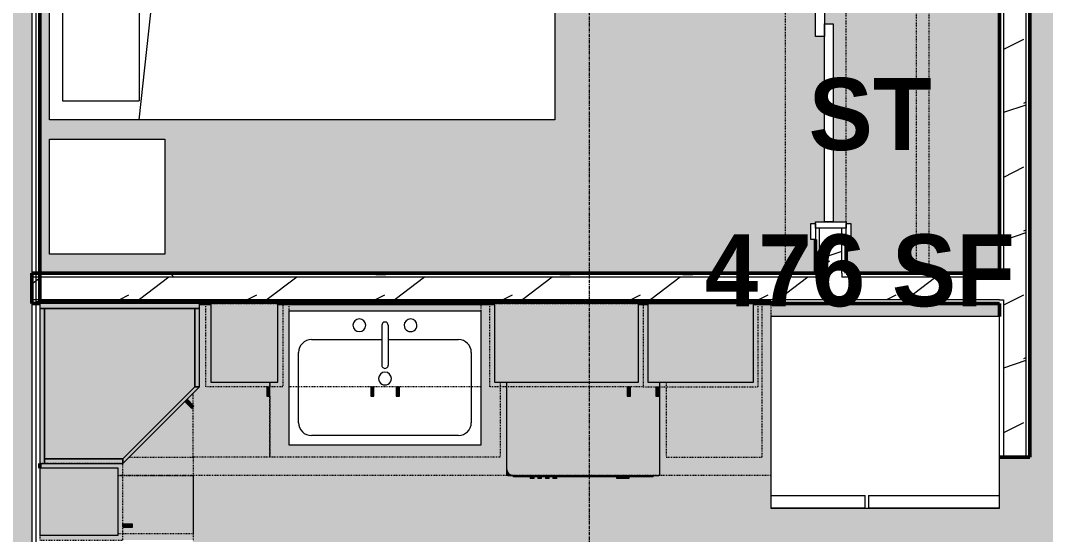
# Model space of a CAD drawing. Header units: inches. Extents: x -4294 to -464, y 9706 to 12475.
# Drawn here: x -2916.3 to -2756, y 11412.1 to 11492.6 of the extents above; entities that cross this region are included whole.
import ezdxf

# ---------------------------------------------------------------- set-up
doc = ezdxf.new("R2010")
doc.units = ezdxf.units.IN
doc.header["$MEASUREMENT"] = 0
doc.linetypes.add('Dash', pattern=[0.25, 0.125, -0.125])
doc.linetypes.add('Grid Line 1_2_', pattern=[0.875, 0.5, -0.125, 0.125, -0.125])
for name, color, linetype, lineweight in [('0-1', 7, 'Continuous', 5), ('0-3', 90, 'Continuous', 13), ('A-AREA-IDEN', 2, 'Continuous', 9), ('A-AREA-PATT-5', 7, 'Continuous', 9), ('A-DOOR-1', 7, 'Continuous', 9), ('A-DOOR-2', 130, 'Continuous', 20), ('A-DOOR-FRAM-1', 130, 'Continuous', 20), ('A-WALL', 113, 'Continuous', 13), ('A-WALL-3', 250, 'Continuous', 50), ('A-WALL-4', 90, 'Continuous', 13), ('A-WALL-PATT-1', 7, 'Continuous', 9), ('A-WALL-PATT-2', 8, 'Continuous', 9), ('A-WALL-PATT-5', 111, 'Continuous', 9), ('I-FURN-2', 7, 'Continuous', 9), ('I-FURN-HDLN-1', 7, 'Dash', 9), ('I-WALL-2', 2, 'Continuous', 50), ('P-SANR-FIXT-1', 7, 'Continuous', 9), ('Q-CASE', 31, 'Continuous', 9), ('Q-CASE-1', 53, 'Continuous', 9), ('Q-CASE-3', 7, 'Continuous', 9), ('Q-CASE-4', 7, 'Dash', 9), ('Q-CASE-HDLN-1', 7, 'Dash', 9), ('Q-SPCQ-1', 7, 'Continuous', 9), ('Q-SPCQ-2', 8, 'Continuous', 9), ('S-GRID-1', 1, 'Grid Line 1_2_', 9)]:
    doc.layers.add(name, color=color, linetype=linetype, lineweight=lineweight)
doc.styles.add('Century Gothic_B', font='GOTHICB.TTF', dxfattribs={"height": 11.25})
pattern_1 = [(0, (0, 0), (38.4, 9.6), [1.584, -27.216, 1.584, -27.216, -153.6]), (0, (0, 0), (38.4, 9.6), [-57.6, 1.584, -56.016, 1.584, -27.216, -67.2]), (0, (0, 0), (38.4, 9.6), [-144, 1.584, -17.616, 1.584, -46.416]), (120, (14.4, 4.8), (-27.513844, 28.4553755), [1.584, -27.216, 1.584, -27.216, -153.6]), (120, (14.4, 4.8), (-27.513844, 28.4553755), [-57.6, 1.584, -56.016, 1.584, -27.216, -67.2]), (120, (14.4, 4.8), (-27.513844, 28.4553755), [-144, 1.584, -17.616, 1.584, -46.416]), (240, (19.2, 24), (-10.886156, -38.0553755), [1.584, -27.216, 1.584, -27.216, -153.6]), (240, (19.2, 24), (-10.886156, -38.0553755), [-57.6, 1.584, -56.016, 1.584, -27.216, -67.2]), (240, (19.2, 24), (-10.886156, -38.0553755), [-144, 1.584, -17.616, 1.584, -46.416])]
pattern_2 = [(216.87, (7.997, 19.992), (59.9755286, 39.9843071), [9.996, -89.964]), (206.565, (19.992, 13.994), (-19.991807, -19.992219), [22.352, -22.352]), (198.435, (19.992, 3.998), (-39.983821, -19.991955), [12.644, -50.576])]

# ---------------------------------------------------------------- blocks, each defined once
blk = doc.blocks.new('FOLDING_SLIDING CLOSET - 60_ x 80_-1494136-FLOOR PLAN - 1ST FLOOR')
at = {"layer": 'A-DOOR-1'}
for p, q in [((-32.75, 3.25), (-30.25, 3.25)), ((-32.75, 2.5), (-32.75, 3.25)), ((-30.25, 3.25), (-30.25, 2.5)), ((30.25, 3.25), (32.75, 3.25)), ((30.25, 2.5), (30.25, 3.25)), ((32.75, 3.25), (32.75, 2.5)), ((-30.25, 2.5), (-32.75, 2.5)), ((32.75, 2.5), (30.25, 2.5)), ((-32.75, -2.25), (-30.25, -2.25)), ((-32.75, -3), (-32.75, -2.25)), ((-30.25, -3), (-32.75, -3)), ((-30.25, -2.25), (-30.25, -3)), ((30.25, -2.25), (32.75, -2.25)), ((30.25, -3), (30.25, -2.25)), ((32.75, -3), (30.25, -3)), ((32.75, -2.25), (32.75, -3))]:
    blk.add_line(p, q, dxfattribs=at)
at = {"layer": 'A-DOOR-2'}
for p, q in [((-1, 0.5), (30, 0.5)), ((-1, -0.88), (-1, 0.5)), ((30, 0.5), (30, -0.88)), ((-30, -0.88), (1, -0.88)), ((-30, -2.25), (-30, -0.88)), ((30, -0.88), (-1, -0.88)), ((1, -0.88), (1, -2.25)), ((1, -2.25), (-30, -2.25))]:
    blk.add_line(p, q, dxfattribs=at)
at = {"layer": 'A-DOOR-FRAM-1'}
for p, q in [((-31, 2.5), (-30, 2.5)), ((-31, -2.25), (-31, 2.5)), ((-30, 2.5), (-30, -2.25)), ((30, 2.5), (31, 2.5)), ((30, -2.25), (30, 2.5)), ((31, 2.5), (31, -2.25)), ((-30, -2.25), (-31, -2.25)), ((31, -2.25), (30, -2.25))]:
    blk.add_line(p, q, dxfattribs=at)
blk = doc.blocks.new('Refrigerator_-_Side-by-Side_6047 - 36_ X 30_-345559-FLOOR PLAN - 1ST FLOOR')
at = {"layer": 'Q-SPCQ-1'}
for p, q in [((17.87, 14.42), (-17.88, 14.42)), ((-17.88, 14.42), (-17.88, -15.58)), ((17.87, -15.58), (17.87, 14.42)), ((-17.88, -13.58), (-3.13, -13.58)), ((-17.88, -13.58), (-17.88, -15.58)), ((-3.13, -15.58), (-3.13, -13.58)), ((-2.63, -13.58), (17.87, -13.58)), ((-2.63, -13.58), (-2.63, -15.58)), ((17.87, -15.58), (17.87, -13.58)), ((-17.88, -15.58), (17.87, -15.58)), ((-3.13, -15.58), (-17.88, -15.58)), ((17.87, -15.58), (-2.63, -15.58))]:
    blk.add_line(p, q, dxfattribs=at)
blk = doc.blocks.new('OD_CW_Closet - OD_CW_Closet-1868364-FLOOR PLAN - 1ST FLOOR')
at = {"layer": 'Q-CASE-HDLN-1'}
for p, q in [((0.74, -24), (0.74, 0)), ((0.74, 0), (6.05, 0)), ((8.8, 0), (68.8, 0)), ((71.55, 0), (76.64, 0)), ((76.64, 0), (76.64, -24)), ((0.74, -11), (76.64, -11)), ((0.74, -13), (76.64, -13)), ((76.64, -24), (0.74, -24))]:
    blk.add_line(p, q, dxfattribs=at)
blk = doc.blocks.new('Bed-Standard - Queen 60_ x 79_-1433484-FLOOR PLAN - 1ST FLOOR')
at = {"layer": 'I-FURN-2'}
for p, q in [((-19.31, 41.3), (40.69, 41.3)), ((-19.31, -37.7), (-19.31, 41.3)), ((40.69, 41.3), (40.69, -37.7)), ((40.69, -23.7), (-19.31, -17.13)), ((-16.31, -23.7), (37.69, -23.7)), ((-16.31, -35.7), (-16.31, -23.7)), ((37.69, -35.7), (37.69, -23.7)), ((-16.31, -35.7), (37.69, -35.7)), ((40.69, -37.7), (-19.31, -37.7))]:
    blk.add_line(p, q, dxfattribs=at)
at = {"layer": 'I-FURN-HDLN-1'}
for p, q in [((-55.31, 77.3), (64.69, 77.3)), ((-55.31, -37.7), (-55.31, 77.3))]:
    blk.add_line(p, q, dxfattribs=at)
blk = doc.blocks.new('Table-Night Stand - 18_ x 18_ x 24_-1372838-FLOOR PLAN - 1ST FLOOR')
at = {"layer": 'I-FURN-2'}
for p, q in [((0.15, 0), (18.15, 0)), ((0.15, -18), (0.15, 0)), ((18.15, 0), (18.15, -18)), ((18.15, -18), (0.15, -18))]:
    blk.add_line(p, q, dxfattribs=at)
blk = doc.blocks.new('OD_CW_Countertop - OD_CW_Countertop-2217102-FLOOR PLAN - 1ST FLOOR')
at = {"layer": 'Q-CASE-HDLN-1'}
for p, q in [((0.74, 2.88), (102.83, 2.88)), ((0.74, -24), (0.74, -22))]:
    blk.add_line(p, q, dxfattribs=at)
blk = doc.blocks.new('Sink Kitchen-Single - 30_ x 21_-1372827-FLOOR PLAN - 1ST FLOOR')
at = {"layer": 'P-SANR-FIXT-1'}
for p, q in [((-14.38, 10.41), (15.62, 10.41)), ((-14.38, -10.59), (-14.38, 10.41)), ((15.62, 10.41), (15.62, -10.59)), ((-10.88, 8.91), (12.12, 8.91)), ((-12.88, -4.09), (-12.88, 6.91)), ((14.12, 6.91), (14.12, -4.09)), ((0.12, -8.34), (0.12, -2.09)), ((1.12, -8.34), (1.12, -2.09)), ((0.12, -6.09), (-10.88, -6.09)), ((12.12, -6.09), (1.12, -6.09)), ((15.62, -10.59), (-14.38, -10.59))]:
    blk.add_line(p, q, dxfattribs=at)
for centre, radius, start, end in [((-10.88, 6.91), 2, 90, 180), ((12.12, 6.91), 2, 360, 90), ((0.62, 0), 1, 360, 180), ((0.62, 0), 1, 180, 0), ((0.62, -2.09), 0.5, 360, 180), ((-10.88, -4.09), 2, 180, 270), ((12.12, -4.09), 2, 270, 0), ((-3.38, -8.34), 1, 360, 180), ((4.62, -8.34), 1, 0, 180), ((-3.38, -8.34), 1, 180, 0), ((0.62, -8.34), 0.5, 180, 0), ((4.62, -8.34), 1, 180, 0)]:
    blk.add_arc(centre, radius, start, end, dxfattribs=at)
blk = doc.blocks.new('Dishwasher_15404 - 34_ counter-V97-FLOOR PLAN - 1ST FLOOR')
at = {"layer": 'Q-SPCQ-2'}
h = blk.add_hatch(color=256, dxfattribs=at)
h.paths.add_polyline_path([(0, -3.38), (12.25, -3.38), (12.25, -24), (26.08, -23.96), (26.34, -23.86), (26.68, -23.53), (26.73, -23.46), (26.84, -23.21), (26.87, -22.91), (26.87, -0.2), (26.68, 0), (12.25, 0), (12.25, -1.88), (0, -1.88)], flags=0)
h.paths.add_polyline_path([(13, -0.63), (13, -0.14), (14.5, -0.14), (14.5, -0.63), (14, -0.63)], flags=0)
h.paths.add_polyline_path([(13, -4.63), (14.5, -4.63), (14.5, -5.11), (13, -5.11)], flags=0)
for points in [[(26.87, -1.09), (26.87, -22.91), (27.12, -22.91), (27.12, -1.09)], [(27.12, -5.81), (27.37, -5.81), (27.37, -4.86), (27.12, -4.86), (27.12, -5.55)], [(27.12, -6.06), (27.12, -6.76), (27.37, -6.76), (27.37, -5.81), (27.12, -5.81)], [(27.12, -16.74), (27.37, -16.74), (27.37, -16.15), (27.12, -16.15)], [(27.12, -17.33), (27.12, -17.92), (27.37, -17.92), (27.37, -17.33)], [(27.12, -19.1), (27.37, -19.1), (27.37, -18.51), (27.12, -18.51)], [(27.12, -20.28), (27.37, -20.28), (27.37, -19.69), (27.12, -19.69)], [(25.8, -24), (26.68, -24), (26.82, -23.94), (26.87, -23.69), (26.84, -23.21), (26.68, -23.53), (26.56, -23.69), (26.3, -23.87), (26.08, -23.96)]]:
    blk.add_hatch(color=256, dxfattribs=at).paths.add_polyline_path(points, flags=0)
at = {"layer": 'Q-SPCQ-1'}
for p, q in [((26.68, 0), (12.25, 0)), ((26.87, -22.93), (26.87, -0.2)), ((27.12, -1.09), (26.87, -1.09)), ((27.12, -1.09), (27.12, -22.91)), ((27.37, -4.82), (27.12, -4.82)), ((27.37, -4.86), (27.37, -5.81)), ((27.37, -5.81), (27.37, -6.76)), ((27.12, -6.79), (27.37, -6.79)), ((27.37, -16.15), (27.12, -16.15)), ((27.12, -16.74), (27.37, -16.74)), ((27.37, -17.33), (27.12, -17.33)), ((27.37, -16.15), (27.37, -16.74)), ((27.37, -17.33), (27.37, -17.92)), ((27.12, -17.92), (27.37, -17.92)), ((27.37, -18.51), (27.12, -18.51)), ((27.12, -19.1), (27.37, -19.1)), ((27.37, -18.51), (27.37, -19.1)), ((27.37, -19.69), (27.12, -19.69)), ((27.12, -20.28), (27.37, -20.28)), ((27.37, -19.69), (27.37, -20.28)), ((12.25, -24), (25.8, -24)), ((25.8, -24), (26.68, -24)), ((27.12, -22.91), (26.87, -22.91)), ((26.87, -23.8), (26.87, -22.93))]:
    blk.add_line(p, q, dxfattribs=at)
for centre, radius, start, end in [((26.68, -0.2), 0.197, 360, 90), ((26.68, -0.2), 0.197, 0, 90), ((25.8, -22.93), 1.07, 270, 0), ((26.68, -23.8), 0.197, 270, 0)]:
    blk.add_arc(centre, radius, start, end, dxfattribs=at)
blk = doc.blocks.new('OD_CW_Countertop - OD_CW_Countertop-2218266-FLOOR PLAN - 1ST FLOOR')
at = {"layer": 'Q-CASE-HDLN-1'}
for p, q in [((0.74, -11.75), (0.74, 0)), ((0.74, 0), (10.86, 0)), ((34.86, 0), (99.63, 0))]:
    blk.add_line(p, q, dxfattribs=at)
blk = doc.blocks.new('300 Series Wall Hung Cabinet_302 - 30_-2218432-FLOOR PLAN - 1ST FLOOR')
at = {"layer": 'Q-CASE-1'}
for points in [[(-1.76, 15.38), (-1.76, 16.87), (-2.25, 16.87), (-2.25, 15.38)], [(2.24, 15.38), (2.24, 16.87), (1.75, 16.87), (1.75, 15.38)]]:
    blk.add_hatch(color=256, dxfattribs=at).paths.add_polyline_path(points, flags=0)
at = {"layer": 'Q-CASE-3'}
for p, q in [((-1.76, 16.87), (-2.25, 16.87)), ((-2.25, 16.87), (-2.25, 15.38)), ((-1.76, 15.38), (-1.76, 16.87)), ((2.24, 16.87), (1.75, 16.87)), ((1.75, 16.87), (1.75, 15.38)), ((2.24, 15.38), (2.24, 16.87)), ((-1.76, 15.38), (-2.25, 15.38)), ((2.24, 15.38), (1.75, 15.38))]:
    blk.add_line(p, q, dxfattribs=at)
at = {"layer": 'Q-CASE-4'}
for p, q in [((-15, 2.37), (-15, 15.38)), ((-15, 15.38), (15, 15.38)), ((15, 15.38), (15, 2.37)), ((15, 2.37), (-15, 2.37))]:
    blk.add_line(p, q, dxfattribs=at)
blk = doc.blocks.new('Base Cabinet-Single Door - 12_-2208689-FLOOR PLAN - 1ST FLOOR')
at = {"layer": 'Q-CASE-4'}
for p, q in [((6.74, -12.25), (6.74, -13)), ((-5.26, -15.91), (-5.26, -14)), ((6.74, -14.5), (6.74, -24)), ((-5.26, -24), (-5.26, -16.12)), ((6.74, -24), (-5.26, -24))]:
    blk.add_line(p, q, dxfattribs=at)
blk = doc.blocks.new('Base Cabinet-Single Door - 12_-V98-FLOOR PLAN - 1ST FLOOR')
at = {"layer": 'Q-CASE-4'}
for p, q in [((-5.26, -24), (-5.26, -12.25)), ((6.74, -14), (6.74, -24)), ((6.74, -24), (-5.26, -24))]:
    blk.add_line(p, q, dxfattribs=at)
blk = doc.blocks.new('Base Cabinet-Double Door _ 1 Drawer - 36_-V99-FLOOR PLAN - 1ST FLOOR')
at = {"layer": 'Q-CASE-4'}
for p, q in [((-17.26, -13), (-17.26, -12.25)), ((18.74, -12.25), (18.74, -24)), ((-17.26, -24), (-17.26, -14.5)), ((18.74, -24), (-17.26, -24))]:
    blk.add_line(p, q, dxfattribs=at)
blk = doc.blocks.new('300 Series Wall Hung Cabinet_301 - 24_-2172111-FLOOR PLAN - 1ST FLOOR')
at = {"layer": 'Q-CASE-1'}
for points in [[(-9.51, 15.38), (-9.51, 16.87), (-10, 16.87), (-10, 15.38)], [(11.25, 2.37), (11.25, 14.63), (-11.25, 14.63), (-11.25, 2.37)]]:
    blk.add_hatch(color=256, dxfattribs=at).paths.add_polyline_path(points, flags=0)
at = {"layer": 'Q-CASE-3'}
for p, q in [((-9.51, 16.87), (-10, 16.87)), ((-10, 16.87), (-10, 15.38)), ((-9.51, 15.38), (-9.51, 16.87)), ((11.25, 14.63), (-11.25, 14.63)), ((-11.25, 14.63), (-11.25, 2.37)), ((-9.51, 15.38), (-10, 15.38)), ((11.25, 2.37), (11.25, 14.63)), ((-11.25, 2.37), (11.25, 2.37))]:
    blk.add_line(p, q, dxfattribs=at)
at = {"layer": 'Q-CASE-4'}
for p, q in [((-12, 2.37), (-12, 15.38)), ((-12, 15.38), (12, 15.38)), ((12, 15.38), (12, 2.37)), ((12, 2.37), (-12, 2.37))]:
    blk.add_line(p, q, dxfattribs=at)
blk = doc.blocks.new('300 Series Wall Hung Cabinet_301 - 18_-2171968-FLOOR PLAN - 1ST FLOOR')
at = {"layer": 'Q-CASE-1'}
for points in [[(-8.25, -2.38), (-8.25, -14.63), (8.25, -14.63), (8.25, -2.38), (6.8, -2.38)], [(-7, -15.38), (-7, -16.87), (-6.51, -16.87), (-6.51, -15.38)]]:
    blk.add_hatch(color=256, dxfattribs=at).paths.add_polyline_path(points, flags=0)
at = {"layer": 'Q-CASE-3'}
for p, q in [((8.25, -2.38), (-8.25, -2.38)), ((-8.25, -2.38), (-8.25, -14.63)), ((8.25, -14.63), (8.25, -2.38)), ((-8.25, -14.63), (8.25, -14.63)), ((-7, -15.38), (-6.51, -15.38)), ((-7, -15.38), (-7, -16.87)), ((-6.51, -16.87), (-6.51, -15.38)), ((-7, -16.87), (-6.51, -16.87))]:
    blk.add_line(p, q, dxfattribs=at)
at = {"layer": 'Q-CASE-4'}
for p, q in [((9, -2.38), (-9, -2.38)), ((-9, -2.38), (-9, -15.38)), ((9, -15.38), (9, -2.38)), ((-9, -15.38), (9, -15.38))]:
    blk.add_line(p, q, dxfattribs=at)
blk = doc.blocks.new('300 Series Wall Hung Cabinet_301 - 12_-2218475-FLOOR PLAN - 1ST FLOOR')
at = {"layer": 'Q-CASE-1'}
for points in [[(-3.51, 15.38), (-3.51, 16.87), (-4, 16.87), (-4, 15.38)], [(-5.25, 2.37), (5.25, 2.37), (5.25, 14.63), (-5.25, 14.63), (-5.25, 3.13)]]:
    blk.add_hatch(color=256, dxfattribs=at).paths.add_polyline_path(points, flags=0)
at = {"layer": 'Q-CASE-3'}
for p, q in [((-3.51, 16.87), (-4, 16.87)), ((-4, 16.87), (-4, 15.38)), ((-3.51, 15.38), (-3.51, 16.87)), ((5.25, 14.63), (-5.25, 14.63)), ((-5.25, 14.63), (-5.25, 2.37)), ((-3.51, 15.38), (-4, 15.38)), ((5.25, 2.37), (5.25, 14.63)), ((-5.25, 2.37), (5.25, 2.37))]:
    blk.add_line(p, q, dxfattribs=at)
at = {"layer": 'Q-CASE-4'}
for p, q in [((-6, 2.37), (-6, 15.38)), ((-6, 15.38), (6, 15.38)), ((6, 15.38), (6, 2.37)), ((6, 2.37), (-6, 2.37))]:
    blk.add_line(p, q, dxfattribs=at)
blk = doc.blocks.new('308 - 308-2215426-FLOOR PLAN - 1ST FLOOR')
at = {"layer": 'Q-CASE'}
for points in [[(-11.25, 15.38), (0, 26.63), (0, 27.38), (-12, 15.38)], [(-10.05, 17.33), (-9.7, 17.67), (-10.76, 18.73), (-11.11, 18.39)]]:
    blk.add_hatch(color=256, dxfattribs=at).paths.add_polyline_path(points, flags=0)
at = {"layer": 'Q-CASE-1'}
for points in [[(12.25, 26.63), (12.25, 27.38), (0, 27.38), (0, 26.63), (11.45, 26.63)], [(12.25, 3.12), (13, 3.12), (13, 27.38), (12.25, 27.38), (12.25, 15.38)], [(-11.25, 3.12), (12.25, 3.12), (12.25, 26.63), (0, 26.63), (-11.25, 15.38)], [(-12, 3.12), (-11.25, 3.12), (-11.25, 15.38), (-12, 15.38), (-12, 14.63)], [(0, 2.37), (13, 2.37), (13, 3.12), (-12, 3.12), (-12, 2.37), (-11.25, 2.37)]]:
    blk.add_hatch(color=256, dxfattribs=at).paths.add_polyline_path(points, flags=0)
at = {"layer": 'Q-CASE'}
for p, q in [((0, 27.38), (-12, 15.38)), ((0, 26.63), (0, 27.38)), ((-11.25, 15.38), (0, 26.63)), ((-12, 15.38), (-11.25, 15.38))]:
    blk.add_line(p, q, dxfattribs=at)
at = {"layer": 'Q-CASE-3'}
for p, q in [((0, 27.38), (0, 26.63)), ((12.25, 27.38), (0, 27.38)), ((12.25, 26.63), (12.25, 27.38)), ((13, 27.38), (12.25, 27.38)), ((12.25, 27.38), (12.25, 3.12)), ((13, 3.12), (13, 27.38)), ((0, 26.63), (-11.25, 15.38)), ((12.25, 26.63), (0, 26.63)), ((0, 26.63), (12.25, 26.63)), ((12.25, 3.12), (12.25, 26.63)), ((-10.76, 18.73), (-11.11, 18.39)), ((-11.11, 18.39), (-10.05, 17.33)), ((-9.7, 17.67), (-10.76, 18.73)), ((-12, 15.38), (-12, 3.12)), ((-11.25, 15.38), (-12, 15.38)), ((-11.25, 15.38), (-11.25, 3.12)), ((-11.25, 3.12), (-11.25, 15.38)), ((-12, 3.12), (-11.25, 3.12)), ((13, 3.12), (-12, 3.12)), ((-12, 3.12), (-12, 2.37)), ((-12, 2.37), (13, 2.37)), ((-11.25, 3.12), (12.25, 3.12)), ((12.25, 3.12), (13, 3.12)), ((13, 2.37), (13, 3.12))]:
    blk.add_line(p, q, dxfattribs=at)
blk = doc.blocks.new('300 Series Wall Hung Cabinet_301 - 12_-2216986-FLOOR PLAN - 1ST FLOOR')
at = {"layer": 'Q-CASE-1'}
for points in [[(5.25, -1.74), (5.25, -0.19), (-5.25, -0.19), (-5.25, -12.44), (5.25, -12.44)], [(-3.51, -13.19), (-4, -13.19), (-4, -14.69), (-3.51, -14.69)]]:
    blk.add_hatch(color=256, dxfattribs=at).paths.add_polyline_path(points, flags=0)
at = {"layer": 'Q-CASE-3'}
for p, q in [((5.25, -0.19), (-5.25, -0.19)), ((-5.25, -0.19), (-5.25, -12.44)), ((5.25, -12.44), (5.25, -0.19)), ((-5.25, -12.44), (5.25, -12.44)), ((-4, -13.19), (-3.51, -13.19)), ((-4, -13.19), (-4, -14.69)), ((-3.51, -14.69), (-3.51, -13.19)), ((-4, -14.69), (-3.51, -14.69))]:
    blk.add_line(p, q, dxfattribs=at)
at = {"layer": 'Q-CASE-4'}
for p, q in [((6, -0.19), (-6, -0.19)), ((-6, -0.19), (-6, -13.19)), ((6, -13.19), (6, -0.19)), ((-6, -13.19), (6, -13.19))]:
    blk.add_line(p, q, dxfattribs=at)
blk = doc.blocks.new('Base Cabinet-Single Door _ Drawer - 15_-2213367-FLOOR PLAN - 1ST FLOOR')
at = {"layer": 'Q-CASE-4'}
for p, q in [((-6.76, 24), (-6.76, 0)), ((8.24, 24), (-6.76, 24)), ((8.24, 12.25), (8.24, 24))]:
    blk.add_line(p, q, dxfattribs=at)
blk = doc.blocks.new('CTR - 1st Phase - Unit Layouts_rvt-1-FLOOR PLAN - 1ST FLOOR')
at = {"layer": 'A-WALL-PATT-1'}
h = blk.add_hatch(dxfattribs=at)
h.set_pattern_fill('FP_3', color=256, style=0, pattern_type=2)
h.set_pattern_definition(pattern_1)
h.paths.add_polyline_path([(-2791.98, 11452.99), (-2791.36, 11452.99), (-2791.36, 11460.05), (-2791.98, 11460.05), (-2791.98, 11458.3)], flags=0)
h.paths.add_polyline_path([(-2791.98, 11522.05), (-2791.36, 11522.05), (-2791.36, 11533.64), (-2791.98, 11533.64), (-2791.98, 11523.8)], flags=0)
h = blk.add_hatch(dxfattribs=at)
h.set_pattern_fill('FP_3', color=256, style=0, pattern_type=2)
h.set_pattern_definition(pattern_1)
h.paths.add_polyline_path([(-2762.61, 11424.24), (-2762.61, 11448.86), (-2763.23, 11448.86), (-2763.23, 11424.24)], flags=0)
h.paths.add_polyline_path([(-2762.61, 11452.36), (-2762.61, 11529.52), (-2763.23, 11529.52), (-2763.23, 11452.36), (-2763.11, 11452.36)], flags=0)
h = blk.add_hatch(dxfattribs=at)
h.set_pattern_fill('FP_3', color=256, style=0, pattern_type=2)
h.set_pattern_definition(pattern_1)
h.paths.add_polyline_path([(-2875.19, 11452.36), (-2791.36, 11452.36), (-2791.36, 11452.99), (-2913.32, 11452.99), (-2913.32, 11452.36), (-2893.77, 11452.36)], flags=0)
h.paths.add_polyline_path([(-2763.23, 11452.36), (-2763.23, 11452.99), (-2787.86, 11452.99), (-2787.86, 11452.36)], flags=0)
h = blk.add_hatch(dxfattribs=at)
h.set_pattern_fill('FP_3', color=256, style=0, pattern_type=2)
h.set_pattern_definition(pattern_1)
h.paths.add_polyline_path([(-2913.32, 11448.24), (-2763.23, 11448.24), (-2763.23, 11448.86), (-2913.32, 11448.86)], flags=0)
at = {"layer": 'A-WALL-PATT-2'}
h = blk.add_hatch(dxfattribs=at)
h.set_pattern_fill('FP_7', color=256, style=0, pattern_type=2)
h.set_pattern_definition(pattern_2)
h.paths.add_polyline_path([(-2791.36, 11452.36), (-2787.86, 11452.36), (-2787.86, 11460.05), (-2791.36, 11460.05), (-2791.36, 11452.99)], flags=0)
h.paths.add_polyline_path([(-2788.23, 11522.05), (-2787.86, 11522.05), (-2787.86, 11533.02), (-2791.36, 11533), (-2791.36, 11522.05), (-2790.61, 11522.05)], flags=0)
h = blk.add_hatch(dxfattribs=at)
h.set_pattern_fill('FP_7', color=256, style=0, pattern_type=2)
h.set_pattern_definition(pattern_2)
h.paths.add_polyline_path([(-2759.11, 11424.24), (-2759.11, 11533.02), (-2762.61, 11533), (-2762.61, 11424.24)], flags=0)
h = blk.add_hatch(dxfattribs=at)
h.set_pattern_fill('FP_7', color=256, style=0, pattern_type=2)
h.set_pattern_definition(pattern_2)
h.paths.add_polyline_path([(-2762.61, 11448.86), (-2762.61, 11452.36), (-2914.57, 11452.36), (-2914.57, 11448.86), (-2763.23, 11448.86)], flags=0)
at = {"layer": 'A-WALL-3'}
for p, q in [((-2758.48, 11424.24), (-2758.48, 11533.64)), ((-2763.23, 11528.89), (-2763.23, 11452.99)), ((-2791.98, 11458.3), (-2791.98, 11452.99)), ((-2787.23, 11452.99), (-2787.23, 11458.3)), ((-2791.98, 11452.99), (-2914.57, 11452.99)), ((-2914.57, 11452.99), (-2914.57, 11448.24)), ((-2763.23, 11452.99), (-2787.23, 11452.99)), ((-2914.57, 11448.24), (-2913.32, 11448.24)), ((-2798.98, 11448.61), (-2913.51, 11448.61)), ((-2913.51, 11448.61), (-2913.51, 11448.24)), ((-2913.51, 11448.24), (-2913.32, 11448.24)), ((-2888.32, 11448.24), (-2886.57, 11448.24)), ((-2888.32, 11448.24), (-2886.57, 11448.24)), ((-2876.07, 11448.24), (-2842.2, 11448.24)), ((-2876.07, 11448.24), (-2842.2, 11448.24)), ((-2819.7, 11448.24), (-2818.2, 11448.24)), ((-2819.7, 11448.24), (-2818.2, 11448.24)), ((-2801.7, 11448.24), (-2763.23, 11448.24)), ((-2801.7, 11448.24), (-2798.98, 11448.24)), ((-2798.98, 11448.24), (-2798.98, 11448.61)), ((-2763.23, 11448.24), (-2763.23, 11446.24)), ((-2763.23, 11424.24), (-2758.48, 11424.24))]:
    blk.add_line(p, q, dxfattribs=at)
at = {"layer": 'A-WALL-4'}
for p, q in [((-2759.11, 11533.02), (-2759.11, 11424.24)), ((-2762.61, 11529.52), (-2762.61, 11452.36)), ((-2791.36, 11452.99), (-2791.36, 11460.05)), ((-2787.86, 11452.99), (-2787.86, 11460.05)), ((-2791.36, 11452.99), (-2791.36, 11452.36)), ((-2787.86, 11452.99), (-2787.86, 11452.36)), ((-2791.36, 11452.36), (-2914.57, 11452.36)), ((-2763.23, 11452.36), (-2787.86, 11452.36)), ((-2763.23, 11452.36), (-2762.61, 11452.36)), ((-2763.23, 11448.86), (-2914.57, 11448.86)), ((-2763.23, 11448.86), (-2762.61, 11448.86)), ((-2762.61, 11448.86), (-2762.61, 11424.24))]:
    blk.add_line(p, q, dxfattribs=at)
at = {"layer": '0-3'}
for name, p, rotation in [('Bed-Standard - Queen 60_ x 79_-1433484-FLOOR PLAN - 1ST FLOOR', (-2874.07, 11517.68), 269.9999999999968), ('OD_CW_Closet - OD_CW_Closet-1868364-FLOOR PLAN - 1ST FLOOR', (-2787.23, 11452.25), 89.99999999999125), ('FOLDING_SLIDING CLOSET - 60_ x 80_-1494136-FLOOR PLAN - 1ST FLOOR', (-2789.73, 11491.05), 269.9999999999831), ('Table-Night Stand - 18_ x 18_ x 24_-1372838-FLOOR PLAN - 1ST FLOOR', (-2893.77, 11474.14), 270.0000000000012), ('308 - 308-2215426-FLOOR PLAN - 1ST FLOOR', (-2900.32, 11450.61), 180), ('OD_CW_Countertop - OD_CW_Countertop-2217102-FLOOR PLAN - 1ST FLOOR', (-2798.25, 11424.24), 180), ('300 Series Wall Hung Cabinet_301 - 12_-2218475-FLOOR PLAN - 1ST FLOOR', (-2881.32, 11450.61), 180), ('300 Series Wall Hung Cabinet_302 - 30_-2218432-FLOOR PLAN - 1ST FLOOR', (-2859.32, 11450.61), 180), ('300 Series Wall Hung Cabinet_301 - 24_-2172111-FLOOR PLAN - 1ST FLOOR', (-2830.95, 11450.61), 180), ('Dishwasher_15404 - 34_ counter-V97-FLOOR PLAN - 1ST FLOOR', (-2816.32, 11448.24), 269.9999999999702), ('Base Cabinet-Single Door _ Drawer - 15_-2213367-FLOOR PLAN - 1ST FLOOR', (-2807.09, 11448.24), 180), ('Sink Kitchen-Single - 30_ x 21_-1372827-FLOOR PLAN - 1ST FLOOR', (-2858.71, 11436.52), 180), ('Base Cabinet-Single Door - 12_-V98-FLOOR PLAN - 1ST FLOOR', (-2913.32, 11417.5), 89.99999999996591), ('300 Series Wall Hung Cabinet_301 - 12_-2216986-FLOOR PLAN - 1ST FLOOR', (-2913.51, 11417.24), 89.99999999997674), ('OD_CW_Countertop - OD_CW_Countertop-2218266-FLOOR PLAN - 1ST FLOOR', (-2889.32, 11422.1), 269.999999999971)]:
    blk.add_blockref(name, p, dxfattribs=dict(at, rotation=rotation))
for name, p in [('300 Series Wall Hung Cabinet_301 - 18_-2171968-FLOOR PLAN - 1ST FLOOR', (-2809.95, 11450.61)), ('Refrigerator_-_Side-by-Side_6047 - 36_ X 30_-345559-FLOOR PLAN - 1ST FLOOR', (-2781.11, 11431.82)), ('Base Cabinet-Single Door - 12_-2208689-FLOOR PLAN - 1ST FLOOR', (-2884.06, 11448.24)), ('Base Cabinet-Double Door _ 1 Drawer - 36_-V99-FLOOR PLAN - 1ST FLOOR', (-2860.06, 11448.24))]:
    blk.add_blockref(name, p, dxfattribs=at)
blk = doc.blocks.new('CTR - 1st Phase - Shell_rvt-1-FLOOR PLAN - 1ST FLOOR')
at = {"layer": 'S-GRID-1'}
blk.add_line((-2827.32, 9836.18), (-2827.32, 12413.74), dxfattribs=at)

msp = doc.modelspace()

# ---------------------------------------------------------------- hatches: boundary and pattern name
at = {"layer": 'A-AREA-PATT-5'}
h = msp.add_hatch(color=256, dxfattribs=at)
h.paths.add_polyline_path([(-2788.2258, 11285.9144), (-2754.7495, 11285.9144), (-2754.7495, 11318.0644), (-2780.1487, 11318.0644), (-2780.1487, 11378.0644), (-2750.1487, 11378.0644), (-2750.1487, 11318.0644), (-2748.702, 11318.0644), (-2748.702, 11313.3144), (-2749.9995, 11313.3144), (-2749.9995, 11285.9144), (-2717.7237, 11285.9144), (-2717.7237, 11313.3144), (-2718.702, 11313.3144), (-2718.702, 11318.0644), (-2717.7237, 11318.0644), (-2717.7237, 11622.3894), (-2718.7237, 11622.3894), (-2718.7237, 11623.3894), (-2720.7237, 11623.3894), (-2720.7237, 11625.3269), (-2721.3487, 11625.3269), (-2721.3487, 11625.3894), (-2756.0987, 11625.3894), (-2756.0987, 11625.3269), (-2756.7237, 11625.3269), (-2756.7237, 11623.3894), (-2758.7237, 11623.3894), (-2758.7237, 11622.3894), (-2780.1737, 11622.3894), (-2780.1737, 11613.9894), (-2778.2258, 11613.9894), (-2778.2045, 11614.9894), (-2776.9758, 11614.9894), (-2776.9758, 11613.9894), (-2776.7026, 11613.9894), (-2776.7258, 11612.4894), (-2776.9758, 11612.4894), (-2776.9758, 11610.8852), (-2776.7258, 11610.8852), (-2776.7258, 11608.547), (-2776.5487, 11608.547), (-2776.5487, 11607.047), (-2776.7258, 11607.047), (-2776.7258, 11578.7234), (-2776.5487, 11578.7234), (-2776.5487, 11578.6072), (-2776.4758, 11578.5539), (-2776.4758, 11578.2322), (-2776.2258, 11578.2322), (-2776.2258, 11578.6204), (-2775.9758, 11578.5703), (-2775.9758, 11575.6281), (-2776.2258, 11575.6828), (-2776.2258, 11577.8786), (-2776.4758, 11577.8305), (-2776.4758, 11577.5036), (-2776.5487, 11577.5036), (-2776.5487, 11577.2234), (-2776.7258, 11577.2234), (-2776.7258, 11574.8852), (-2776.9758, 11574.8852), (-2776.9758, 11536.4894), (-2776.7026, 11536.4894), (-2776.7026, 11534.9894), (-2776.9758, 11534.9894), (-2776.9971, 11533.9894), (-2778.2258, 11533.9894), (-2778.2258, 11534.9894), (-2780.1737, 11534.9894), (-2780.1737, 11533.644), (-2758.4848, 11533.644), (-2758.4848, 11424.2394), (-2763.2348, 11424.2394), (-2763.2348, 11416.2394), (-2798.9848, 11416.2394), (-2798.9848, 11446.2394), (-2763.2348, 11446.2394), (-2763.2348, 11448.2394), (-2801.6987, 11448.2394), (-2801.6987, 11435.9894), (-2816.3237, 11435.9894), (-2816.3237, 11421.5612), (-2816.5206, 11421.3644), (-2817.4167, 11421.3644), (-2817.4167, 11421.1144), (-2821.1813, 11421.1144), (-2821.1813, 11420.8644), (-2823.0827, 11420.8644), (-2823.0827, 11421.1144), (-2832.4738, 11421.1144), (-2832.4738, 11420.8644), (-2833.0643, 11420.8644), (-2833.0643, 11421.1144), (-2833.6549, 11421.1144), (-2833.6549, 11420.8644), (-2834.2454, 11420.8644), (-2834.2454, 11421.1144), (-2834.836, 11421.1144), (-2834.836, 11420.8644), (-2835.4265, 11420.8644), (-2835.4265, 11421.1144), (-2836.0171, 11421.1144), (-2836.0171, 11420.8644), (-2836.6076, 11420.8644), (-2836.6076, 11421.1144), (-2839.2308, 11421.1144), (-2839.2519, 11421.3644), (-2840.1801, 11421.3865), (-2840.2661, 11421.4221), (-2840.3237, 11421.5612), (-2840.3237, 11435.9894), (-2842.1987, 11435.9894), (-2842.1987, 11448.2394), (-2876.0737, 11448.2394), (-2876.0737, 11435.9894), (-2886.5737, 11435.9894), (-2886.5737, 11448.2394), (-2888.3237, 11448.2394), (-2888.3237, 11435.2394), (-2890.2765, 11433.2867), (-2889.2163, 11432.2265), (-2889.569, 11431.8885), (-2890.6218, 11432.9413), (-2900.3237, 11423.2394), (-2913.3237, 11423.2394), (-2913.3237, 11422.4894), (-2901.0737, 11422.4894), (-2901.0737, 11411.9894), (-2913.3237, 11411.9894), (-2913.3237, 11411.2394), (-2889.3237, 11411.2394), (-2889.3237, 11387.2394), (-2913.3237, 11387.2394), (-2913.3237, 11386.4894), (-2901.0737, 11386.4894), (-2901.0737, 11363.9894), (-2913.3237, 11363.9894), (-2913.3237, 11362.4894), (-2901.0737, 11362.4894), (-2901.0737, 11339.9894), (-2913.3237, 11339.9894), (-2913.3237, 11338.4894), (-2901.0737, 11338.4894), (-2901.0737, 11324.9894), (-2913.3237, 11324.9894), (-2913.3237, 11322.4769), (-2881.8223, 11322.4769), (-2881.8223, 11317.1019), (-2886.5723, 11317.1019), (-2886.5723, 11317.7269), (-2913.3237, 11317.7269), (-2913.3237, 11285.9144), (-2886.5723, 11285.9144), (-2886.5723, 11287.1019), (-2881.8223, 11287.1019), (-2881.8223, 11285.9144), (-2791.7112, 11285.9144)], flags=0)
h.paths.add_polyline_path([(-2719.952, 11286.1644), (-2747.952, 11286.1644), (-2747.952, 11311.4144), (-2738.4434, 11311.4144), (-2738.4185, 11311.9144), (-2737.9605, 11311.9144), (-2737.9605, 11311.4144), (-2721.6892, 11311.4144), (-2721.6517, 11311.9144), (-2720.9647, 11311.9144), (-2720.9647, 11311.4144), (-2719.952, 11311.4144), (-2719.952, 11287.1644)], flags=0)
h.paths.add_polyline_path([(-2905.2348, 11289.1019), (-2911.7348, 11289.1019), (-2911.7348, 11314.1019), (-2885.7348, 11314.1019), (-2885.7348, 11289.1019), (-2898.4836, 11289.1019)], flags=0)
h.paths.add_polyline_path([(-2829.7362, 11296.6971), (-2830.7927, 11296.6971), (-2830.7927, 11380.6971), (-2795.7927, 11380.6971), (-2795.7927, 11374.6971), (-2794.7927, 11374.6971), (-2794.7927, 11302.6971), (-2795.7927, 11302.6971), (-2795.7927, 11296.6971), (-2826.7927, 11296.6971)], flags=0)
h.paths.add_polyline_path([(-2721.1395, 11324.5541), (-2734.1487, 11324.5541), (-2734.1487, 11342.5541), (-2730.1487, 11342.5541), (-2730.1487, 11378.5541), (-2734.1487, 11378.5541), (-2734.1487, 11396.5541), (-2718.0237, 11396.5541), (-2718.0237, 11324.5541), (-2721.0618, 11324.5541)], flags=0)
h.paths.add_polyline_path([(-2900.3237, 11336.751), (-2900.3237, 11337.2394), (-2898.8245, 11337.2394), (-2898.8245, 11336.751), (-2899.3233, 11336.751)], flags=0)
h.paths.add_polyline_path([(-2898.8245, 11360.751), (-2900.3237, 11360.751), (-2900.3237, 11361.2394), (-2898.8245, 11361.2394)], flags=0)
h.paths.add_polyline_path([(-2899.3233, 11384.751), (-2900.3237, 11384.751), (-2900.3237, 11385.2394), (-2898.8245, 11385.2394), (-2898.8245, 11384.751)], flags=0)
h.paths.add_polyline_path([(-2900.3237, 11413.2394), (-2900.3237, 11413.7278), (-2898.8245, 11413.7278), (-2898.8245, 11413.2394), (-2899.3233, 11413.2394)], flags=0)
h.paths.add_polyline_path([(-2844.3237, 11426.1144), (-2874.3237, 11426.1144), (-2874.3237, 11447.1144), (-2844.3237, 11447.1144)], flags=0)
h.paths.add_polyline_path([(-2877.8122, 11433.7401), (-2877.8122, 11435.2394), (-2877.3237, 11435.2394), (-2877.3237, 11433.7401)], flags=0)
h.paths.add_polyline_path([(-2786.4848, 11452.9894), (-2763.2348, 11452.9894), (-2763.2348, 11528.894), (-2787.2348, 11528.894), (-2787.2348, 11523.8019), (-2786.4848, 11523.8019), (-2786.4848, 11521.3019), (-2787.2348, 11521.3019), (-2787.2348, 11521.0519), (-2790.6098, 11521.0519), (-2790.6098, 11492.0519), (-2789.2348, 11492.0519), (-2789.2348, 11461.0519), (-2787.2348, 11461.0519), (-2787.2348, 11460.8019), (-2786.4848, 11460.8019), (-2786.4848, 11458.3019), (-2787.2348, 11458.3019), (-2787.2348, 11452.9894)], flags=0)
h.paths.add_polyline_path([(-2792.7348, 11452.9894), (-2791.9848, 11452.9894), (-2791.9848, 11458.3019), (-2792.7348, 11458.3019), (-2792.7348, 11460.8019), (-2791.9848, 11460.8019), (-2791.9848, 11461.0519), (-2790.6098, 11461.0519), (-2790.6098, 11490.0519), (-2791.9848, 11490.0519), (-2792.0276, 11521.3019), (-2792.7348, 11521.3019), (-2792.7348, 11523.8019), (-2791.9848, 11523.8019), (-2791.9848, 11533.644), (-2784.9237, 11533.644), (-2784.9237, 11536.9894), (-2780.1737, 11536.9894), (-2780.1737, 11536.4894), (-2778.2258, 11536.4894), (-2778.2258, 11574.8852), (-2778.4758, 11574.8852), (-2778.4758, 11610.8852), (-2778.2258, 11610.8852), (-2778.2258, 11612.4894), (-2780.1737, 11612.4894), (-2780.1737, 11572.9894), (-2784.9237, 11572.9894), (-2784.9237, 11575.9894), (-2794.7459, 11575.9894), (-2794.7459, 11580.7394), (-2784.9237, 11580.7394), (-2784.9237, 11619.9894), (-2843.3237, 11619.9894), (-2843.3547, 11643.3394), (-2851.3475, 11643.3394), (-2851.3542, 11636.2121), (-2851.4745, 11635.2988), (-2851.8467, 11634.4001), (-2852.4389, 11633.6283), (-2853.2106, 11633.0362), (-2854.1093, 11632.6639), (-2855.15, 11632.537), (-2856.4621, 11632.537), (-2856.1144, 11629.5132), (-2854.9226, 11628.5132), (-2854.3558, 11627.5132), (-2853.998, 11626.0037), (-2853.9004, 11625.3894), (-2853.8237, 11624.5132), (-2853.998, 11622.5208), (-2854.536, 11620.5132), (-2855.2639, 11618.5132), (-2856.1965, 11616.5132), (-2857.584, 11614.5132), (-2858.584, 11613.5132), (-2859.45, 11613.0132), (-2860.8237, 11612.5132), (-2861.8237, 11612.5132), (-2863.1975, 11613.0132), (-2864.0635, 11613.5132), (-2865.0635, 11614.5132), (-2866.4509, 11616.5132), (-2867.3835, 11618.5132), (-2868.1115, 11620.5132), (-2868.6494, 11622.5208), (-2868.8237, 11624.5132), (-2868.6494, 11626.0037), (-2868.5596, 11626.5132), (-2868.2916, 11627.5132), (-2867.7249, 11628.5132), (-2866.5331, 11629.5132), (-2866.1854, 11632.537), (-2867.5737, 11632.537), (-2868.5382, 11632.6639), (-2869.4368, 11633.0362), (-2870.2086, 11633.6283), (-2870.8007, 11634.4001), (-2871.173, 11635.2988), (-2871.3, 11636.2632), (-2871.3, 11643.3394), (-2877.3237, 11643.3394), (-2877.3237, 11641.8535), (-2882.0737, 11641.8535), (-2882.0737, 11643.3394), (-2913.3237, 11643.3394), (-2913.3237, 11621.4785), (-2882.0737, 11621.4785), (-2882.0737, 11621.8535), (-2877.3237, 11621.8535), (-2877.3237, 11616.7285), (-2913.3237, 11616.7285), (-2913.3237, 11580.7394), (-2828.7459, 11580.7394), (-2828.7459, 11579.8644), (-2864.7459, 11579.8644), (-2864.7459, 11576.8644), (-2828.7459, 11576.8644), (-2828.7459, 11575.9894), (-2913.3237, 11575.9894), (-2913.3237, 11452.9894), (-2822.941, 11452.9894)], flags=0)
h.paths.add_polyline_path([(-2909.9831, 11455.9894), (-2911.7745, 11455.9894), (-2911.7745, 11473.9894), (-2893.7745, 11473.9894), (-2893.7745, 11455.9894), (-2906.8128, 11455.9894)], flags=0)
h.paths.add_polyline_path([(-2841.2472, 11476.9894), (-2911.7745, 11476.9894), (-2911.7745, 11536.9894), (-2832.7745, 11536.9894), (-2832.7745, 11476.9894)], flags=0)
h.paths.add_polyline_path([(-2898.4836, 11539.9212), (-2911.7745, 11539.9212), (-2911.7745, 11557.9212), (-2893.7745, 11557.9212), (-2893.7745, 11539.9212)], flags=0)
h.paths.add_polyline_path([(-2722.4737, 11587.3894), (-2722.4737, 11623.3894), (-2720.7237, 11623.3894), (-2720.7237, 11587.3894)], flags=0)
at = {"layer": 'A-WALL-PATT-5'}
h = msp.add_hatch(dxfattribs=at)
h.set_pattern_fill('FP_19', color=256, style=0, pattern_type=2)
h.set_pattern_definition([(161.57, (0.6, 0.6), (-4.80033747, -0.00041462), [0, -34.152, 3.792, 0]), (18.43, (-0.6, 0.6), (-4.80033747, 0.00041462), [0, -34.152, 3.792, 0]), (108.43, (0.6, 0.6), (2.39913218, -12.00105099), [11.382, -26.562]), (71.57, (-0.6, 0.6), (2.39913218, 12.00105099), [11.382, -26.562])])
h.paths.add_polyline_path([(-2914.5737, 11285.2894), (-2914.5737, 11648.0894), (-2918.0737, 11648.0894), (-2918.0737, 11285.2894)], flags=0)
h = msp.add_hatch(dxfattribs=at)
h.set_pattern_fill('FP_3', color=256, style=0, pattern_type=2)
h.set_pattern_definition(pattern_1)
h.paths.add_polyline_path([(-2914.5737, 11285.2894), (-2913.9487, 11285.3147), (-2913.9487, 11448.8644), (-2914.5737, 11448.8644), (-2914.5737, 11285.3143)], flags=0)
h.paths.add_polyline_path([(-2913.9487, 11452.3644), (-2913.9487, 11644.5894), (-2914.5737, 11644.5894), (-2914.5737, 11452.3644), (-2914.2826, 11452.3644)], flags=0)
h = msp.add_hatch(dxfattribs=at)
h.set_pattern_fill('FP_3', color=256, style=0, pattern_type=2)
h.set_pattern_definition(pattern_1)
h.paths.add_polyline_path([(-2913.3237, 11285.2894), (-2913.3237, 11448.8644), (-2913.9487, 11448.8644), (-2913.9487, 11285.2894)], flags=0)
h.paths.add_polyline_path([(-2913.9487, 11452.3644), (-2913.3237, 11452.3644), (-2913.3237, 11643.9644), (-2913.9487, 11643.9644), (-2913.9487, 11460.3387)], flags=0)

# ---------------------------------------------------------------- linework, layer by layer
at = {"layer": 'A-WALL'}
for p, q in [((-2914.5737, 11644.5894), (-2914.5737, 11285.2894)), ((-2913.9487, 11643.9644), (-2913.9487, 11285.2894))]:
    msp.add_line(p, q, dxfattribs=at)
at = {"layer": 'I-WALL-2'}
for p, q in [((-2913.3237, 11448.2394), (-2913.3237, 11643.3394)), ((-2913.3237, 11422.4894), (-2913.3237, 11423.2394))]:
    msp.add_line(p, q, dxfattribs=at)

# ---------------------------------------------------------------- block references
at = {"layer": '0-1'}
for name in ['CTR - 1st Phase - Shell_rvt-1-FLOOR PLAN - 1ST FLOOR', 'CTR - 1st Phase - Unit Layouts_rvt-1-FLOOR PLAN - 1ST FLOOR']:
    msp.add_blockref(name, (0, 0), dxfattribs=at)

# ---------------------------------------------------------------- texts
at = {"layer": 'A-AREA-IDEN', "char_height": 11.25, "attachment_point": 1, "style": 'Century Gothic_B'}
for s, insert, width in [('ST', (-2793.0725, 11483.5359), 18.18), ('476 SF', (-2809.3244, 11459.0783), 57.57)]:
    msp.add_mtext(s, dxfattribs=dict(at, insert=insert, width=width))

doc.saveas('drawing.dxf')
